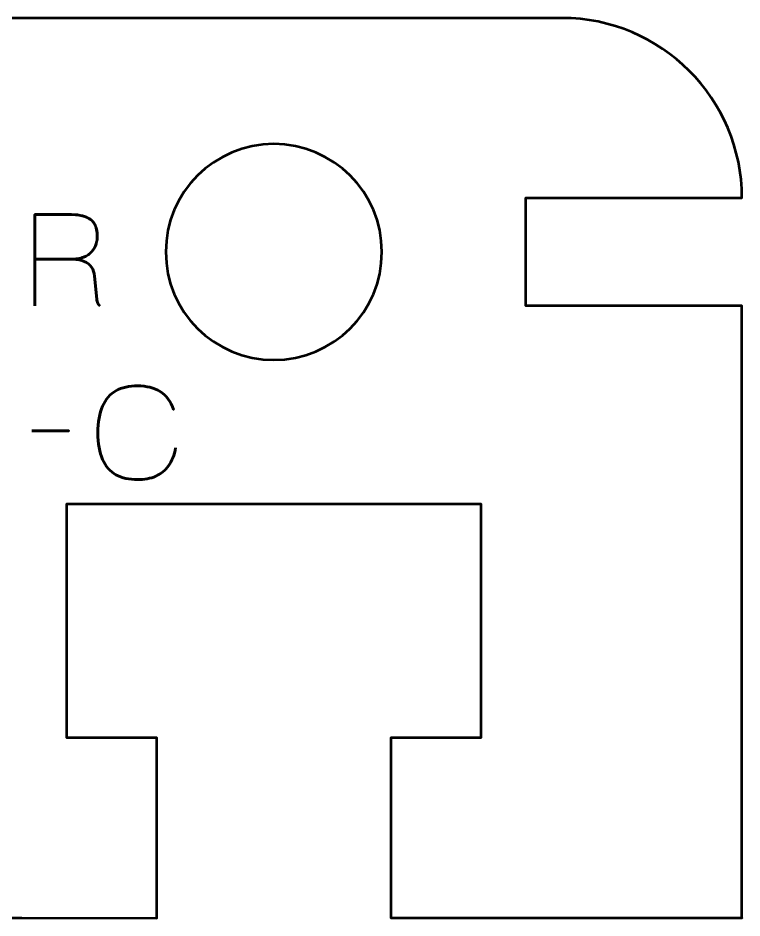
# Model space of a CAD drawing. Header units: centimetres. Extents: x -15.8 to 0.8, y -16 to -7.4.
# Drawn here: x -13.21 to -11.2, y -16.025 to -13.525 of the extents above; entities that cross this region are included whole.
import ezdxf

# ---------------------------------------------------------------- set-up
doc = ezdxf.new("R2010")
doc.units = ezdxf.units.CM
doc.header["$MEASUREMENT"] = 0
doc.layers.add('Layer 1', color=7, linetype='Continuous')

msp = doc.modelspace()

# ---------------------------------------------------------------- linework, layer by layer
at = {"layer": 'Layer 1', "color": 250, "lineweight": 53}
for points, knots in [([(-11.7, -13.52501), (-11.42391, -13.52501), (-11.2, -13.74892), (-11.2, -14.02501), (-11.2, -14.02501), (-11.2, -14.02501), (-11.8, -14.02501), (-11.8, -14.02501), (-11.8, -14.02501), (-11.8, -14.02501), (-11.8, -14.32501), (-11.8, -14.32501), (-11.8, -14.32501), (-11.8, -14.32501), (-11.2, -14.32501), (-11.2, -14.32501), (-11.2, -14.32501), (-11.2, -14.32501), (-11.2, -16.02502), (-11.2, -16.02502), (-11.2, -16.02502), (-11.2, -16.02502), (-11.2, -16.02501), (-11.2, -16.02501), (-11.2, -16.02501), (-11.2, -16.02501), (-11.8, -16.02501), (-11.8, -16.02501), (-11.8, -16.02501), (-11.8, -16.02501), (-12.175, -16.02501), (-12.175, -16.02501), (-12.175, -16.02501), (-12.175, -16.02501), (-12.175, -15.52501), (-12.175, -15.52501), (-12.175, -15.52501), (-12.175, -15.52501), (-11.925, -15.525), (-11.925, -15.525), (-11.925, -15.525), (-11.925, -15.525), (-11.925, -14.87501), (-11.925, -14.87501), (-11.925, -14.87501), (-11.925, -14.87501), (-12.175, -14.87501), (-12.175, -14.87501), (-12.175, -14.87501), (-12.175, -14.87501), (-12.175, -14.87501), (-12.175, -14.87501), (-12.175, -14.87501), (-12.175, -14.87501), (-12.175, -14.87501), (-12.175, -14.87501), (-12.175, -14.87501), (-12.175, -14.87501), (-12.825, -14.87501), (-12.825, -14.87501), (-12.825, -14.87501), (-12.825, -14.87501), (-12.825, -14.87501), (-12.825, -14.87501), (-12.825, -14.87501), (-12.825, -14.87501), (-12.825, -14.87501), (-12.825, -14.87501), (-12.825, -14.87501), (-12.825, -14.87501), (-13.075, -14.87501), (-13.075, -14.87501), (-13.075, -14.87501), (-13.075, -14.87501), (-13.075, -15.525), (-13.075, -15.525), (-13.075, -15.525), (-13.075, -15.525), (-12.825, -15.52501), (-12.825, -15.52501), (-12.825, -15.52501), (-12.825, -15.52501), (-12.825, -16.02502), (-12.825, -16.02502), (-12.825, -16.02502), (-12.825, -16.02502), (-13.2, -16.02501), (-13.2, -16.02501), (-13.2, -16.02501), (-13.2, -16.02501), (-13.8, -16.02501), (-13.8, -16.02501), (-13.8, -16.02501), (-13.8, -16.02501), (-14.175, -16.02501), (-14.175, -16.02501), (-14.175, -16.02501), (-14.175, -16.02501), (-14.175, -15.52501), (-14.175, -15.52501), (-14.175, -15.52501), (-14.175, -15.52501), (-13.925, -15.525), (-13.925, -15.525), (-13.925, -15.525), (-13.925, -15.525), (-13.925, -14.87501), (-13.925, -14.87501), (-13.925, -14.87501), (-13.925, -14.87501), (-14.175, -14.87501), (-14.175, -14.87501), (-14.175, -14.87501), (-14.175, -14.87501), (-14.175, -14.87501), (-14.175, -14.87501), (-14.175, -14.87501), (-14.175, -14.87501), (-14.175, -14.87501), (-14.175, -14.87501), (-14.175, -14.87501), (-14.175, -14.87501), (-14.825, -14.87501), (-14.825, -14.87501), (-14.825, -14.87501), (-14.825, -14.87501), (-14.825, -14.87501), (-14.825, -14.87501), (-14.825, -14.87501), (-14.825, -14.87501), (-14.825, -14.87501), (-14.825, -14.87501), (-14.825, -14.87501), (-14.825, -14.87501), (-15.075, -14.87501), (-15.075, -14.87501), (-15.075, -14.87501), (-15.075, -14.87501), (-15.075, -15.525), (-15.075, -15.525), (-15.075, -15.525), (-15.075, -15.525), (-14.825, -15.52501), (-14.825, -15.52501), (-14.825, -15.52501), (-14.825, -15.52501), (-14.825, -16.02502), (-14.825, -16.02502), (-14.825, -16.02502), (-14.825, -16.02502), (-15.2, -16.02501), (-15.2, -16.02501), (-15.2, -16.02501), (-15.2, -16.02501), (-15.8, -16.02501), (-15.8, -16.02501), (-15.8, -16.02501), (-15.8, -16.02501), (-15.7875, -16.02501), (-15.7875, -16.02501), (-15.7875, -16.02501), (-15.7875, -16.02501), (-15.79812, -14.32501), (-15.79812, -14.32501), (-15.79812, -14.32501), (-15.79812, -14.32501), (-15.2, -14.32501), (-15.2, -14.32501), (-15.2, -14.32501), (-15.2, -14.32501), (-15.2, -14.02501), (-15.2, -14.02501), (-15.2, -14.02501), (-15.2, -14.02501), (-15.8, -14.02501), (-15.8, -14.02501), (-15.8, -14.02501), (-15.8, -13.74892), (-15.57609, -13.52501), (-15.3, -13.52501), (-15.3, -13.52501), (-12.62024, -13.52501), (-14.37973, -13.52501), (-11.7, -13.52501)], [0, 0, 0, 0, 0.0217391, 0.0217391, 0.0217391, 0.0217391, 0.0434783, 0.0434783, 0.0434783, 0.0434783, 0.0652174, 0.0652174, 0.0652174, 0.0652174, 0.0869565, 0.0869565, 0.0869565, 0.0869565, 0.1086957, 0.1086957, 0.1086957, 0.1086957, 0.1304348, 0.1304348, 0.1304348, 0.1304348, 0.1521739, 0.1521739, 0.1521739, 0.1521739, 0.173913, 0.173913, 0.173913, 0.173913, 0.1956522, 0.1956522, 0.1956522, 0.1956522, 0.2173913, 0.2173913, 0.2173913, 0.2173913, 0.2391304, 0.2391304, 0.2391304, 0.2391304, 0.2608696, 0.2608696, 0.2608696, 0.2608696, 0.2826087, 0.2826087, 0.2826087, 0.2826087, 0.3043478, 0.3043478, 0.3043478, 0.3043478, 0.326087, 0.326087, 0.326087, 0.326087, 0.3478261, 0.3478261, 0.3478261, 0.3478261, 0.3695652, 0.3695652, 0.3695652, 0.3695652, 0.3913043, 0.3913043, 0.3913043, 0.3913043, 0.4130435, 0.4130435, 0.4130435, 0.4130435, 0.4347826, 0.4347826, 0.4347826, 0.4347826, 0.4565217, 0.4565217, 0.4565217, 0.4565217, 0.4782609, 0.4782609, 0.4782609, 0.4782609, 0.5, 0.5, 0.5, 0.5, 0.5217391, 0.5217391, 0.5217391, 0.5217391, 0.5434783, 0.5434783, 0.5434783, 0.5434783, 0.5652174, 0.5652174, 0.5652174, 0.5652174, 0.5869565, 0.5869565, 0.5869565, 0.5869565, 0.6086957, 0.6086957, 0.6086957, 0.6086957, 0.6304348, 0.6304348, 0.6304348, 0.6304348, 0.6521739, 0.6521739, 0.6521739, 0.6521739, 0.673913, 0.673913, 0.673913, 0.673913, 0.6956522, 0.6956522, 0.6956522, 0.6956522, 0.7173913, 0.7173913, 0.7173913, 0.7173913, 0.7391304, 0.7391304, 0.7391304, 0.7391304, 0.7608696, 0.7608696, 0.7608696, 0.7608696, 0.7826087, 0.7826087, 0.7826087, 0.7826087, 0.8043478, 0.8043478, 0.8043478, 0.8043478, 0.826087, 0.826087, 0.826087, 0.826087, 0.8478261, 0.8478261, 0.8478261, 0.8478261, 0.8695652, 0.8695652, 0.8695652, 0.8695652, 0.8913043, 0.8913043, 0.8913043, 0.8913043, 0.9130435, 0.9130435, 0.9130435, 0.9130435, 0.9347826, 0.9347826, 0.9347826, 0.9347826, 0.9565217, 0.9565217, 0.9565217, 0.9565217, 0.9782609, 0.9782609, 0.9782609, 0.9782609, 1, 1, 1, 1]), ([(-12.2, -14.17501), (-12.2, -14.34067), (-12.33434, -14.47501), (-12.5, -14.47501), (-12.5, -14.47501), (-12.66566, -14.47501), (-12.8, -14.34067), (-12.8, -14.17501), (-12.8, -14.17501), (-12.8, -14.00935), (-12.66566, -13.87501), (-12.5, -13.87501), (-12.5, -13.87501), (-12.33434, -13.87501), (-12.2, -14.00935), (-12.2, -14.17501)], [0, 0, 0, 0, 0.25, 0.25, 0.25, 0.25, 0.5, 0.5, 0.5, 0.5, 0.75, 0.75, 0.75, 0.75, 1, 1, 1, 1])]:
    msp.add_open_spline(points, degree=3, knots=knots, dxfattribs=at)
at = {"layer": 'Layer 1', "color": 30, "lineweight": 53}
for points, knots in [([(-13.16379, -14.32501), (-13.16379, -14.32501), (-13.16379, -14.07066), (-13.16379, -14.07066), (-13.16379, -14.07066), (-13.16379, -14.07066), (-13.07101, -14.07066), (-13.07101, -14.07066), (-13.07101, -14.07066), (-13.05807, -14.07066), (-13.04702, -14.07154), (-13.03791, -14.07324), (-13.03791, -14.07324), (-13.02873, -14.07495), (-13.02115, -14.07742), (-13.01515, -14.08065), (-13.01515, -14.08065), (-13.00915, -14.08388), (-13.00445, -14.08782), (-13.00098, -14.09247), (-13.00098, -14.09247), (-12.99745, -14.09706), (-12.99498, -14.10229), (-12.9934, -14.10811), (-12.9934, -14.10811), (-12.99181, -14.11393), (-12.99087, -14.12022), (-12.99057, -14.1271), (-12.99057, -14.1271), (-12.99016, -14.13574), (-12.9911, -14.14409), (-12.99334, -14.15215), (-12.99334, -14.15215), (-12.99563, -14.16026), (-12.99957, -14.16749), (-13.00516, -14.17396), (-13.00516, -14.17396), (-13.0108, -14.18043), (-13.01839, -14.18554), (-13.02803, -14.18937), (-13.02803, -14.18937), (-13.03767, -14.19313), (-13.04961, -14.19513), (-13.06395, -14.19519), (-13.06395, -14.19519), (-13.06395, -14.19519), (-13.16379, -14.19519), (-13.16379, -14.19519), (-13.16379, -14.19519), (-13.16379, -14.19519), (-13.06395, -14.19519), (-13.06395, -14.19519), (-13.06395, -14.19519), (-13.0499, -14.19513), (-13.03808, -14.19313), (-13.0285, -14.18937), (-13.0285, -14.18937), (-13.01891, -14.18554), (-13.01127, -14.18043), (-13.00557, -14.17396), (-13.00557, -14.17396), (-12.99986, -14.16749), (-12.99587, -14.16026), (-12.99351, -14.15215), (-12.99351, -14.15215), (-12.99116, -14.14409), (-12.99016, -14.13574), (-12.99057, -14.1271), (-12.99057, -14.1271), (-12.99093, -14.11852), (-12.9924, -14.11075), (-12.99498, -14.10382), (-12.99498, -14.10382), (-12.99751, -14.09694), (-13.00175, -14.091), (-13.00763, -14.08606), (-13.00763, -14.08606), (-13.01351, -14.08112), (-13.02162, -14.0773), (-13.03191, -14.07465), (-13.03191, -14.07465), (-13.0422, -14.07201), (-13.05525, -14.07066), (-13.07101, -14.07066), (-13.07101, -14.07066), (-13.07101, -14.07066), (-13.16379, -14.07066), (-13.16379, -14.07066), (-13.16379, -14.07066), (-13.16379, -14.07066), (-13.16379, -14.32501), (-13.16379, -14.32501)], [0, 0, 0, 0, 0.0434783, 0.0434783, 0.0434783, 0.0434783, 0.0869565, 0.0869565, 0.0869565, 0.0869565, 0.1304348, 0.1304348, 0.1304348, 0.1304348, 0.173913, 0.173913, 0.173913, 0.173913, 0.2173913, 0.2173913, 0.2173913, 0.2173913, 0.2608696, 0.2608696, 0.2608696, 0.2608696, 0.3043478, 0.3043478, 0.3043478, 0.3043478, 0.3478261, 0.3478261, 0.3478261, 0.3478261, 0.3913043, 0.3913043, 0.3913043, 0.3913043, 0.4347826, 0.4347826, 0.4347826, 0.4347826, 0.4782609, 0.4782609, 0.4782609, 0.4782609, 0.5217391, 0.5217391, 0.5217391, 0.5217391, 0.5652174, 0.5652174, 0.5652174, 0.5652174, 0.6086957, 0.6086957, 0.6086957, 0.6086957, 0.6521739, 0.6521739, 0.6521739, 0.6521739, 0.6956522, 0.6956522, 0.6956522, 0.6956522, 0.7391304, 0.7391304, 0.7391304, 0.7391304, 0.7826087, 0.7826087, 0.7826087, 0.7826087, 0.826087, 0.826087, 0.826087, 0.826087, 0.8695652, 0.8695652, 0.8695652, 0.8695652, 0.9130435, 0.9130435, 0.9130435, 0.9130435, 0.9565217, 0.9565217, 0.9565217, 0.9565217, 1, 1, 1, 1]), ([(-12.98281, -14.32501), (-12.98517, -14.3233), (-12.98693, -14.32125), (-12.98822, -14.31884), (-12.98822, -14.31884), (-12.98952, -14.31643), (-12.9904, -14.31402), (-12.99093, -14.31166), (-12.99093, -14.31166), (-12.9914, -14.30937), (-12.99163, -14.30743), (-12.99163, -14.30596), (-12.99163, -14.30596), (-12.99163, -14.30596), (-12.99798, -14.24175), (-12.99798, -14.24175), (-12.99798, -14.24175), (-12.99869, -14.23252), (-13.00139, -14.22441), (-13.00604, -14.21747), (-13.00604, -14.21747), (-13.01074, -14.21047), (-13.01744, -14.20506), (-13.02626, -14.20113), (-13.02626, -14.20113), (-13.03502, -14.19724), (-13.04596, -14.19525), (-13.05901, -14.19519), (-13.05901, -14.19519), (-13.04596, -14.19525), (-13.03502, -14.19724), (-13.02626, -14.20113), (-13.02626, -14.20113), (-13.01744, -14.20506), (-13.01074, -14.21047), (-13.00604, -14.21747), (-13.00604, -14.21747), (-13.00139, -14.22441), (-12.99869, -14.23252), (-12.99798, -14.24175), (-12.99798, -14.24175), (-12.99798, -14.24175), (-12.99163, -14.30596), (-12.99163, -14.30596), (-12.99163, -14.30596), (-12.99163, -14.30743), (-12.9914, -14.30937), (-12.99093, -14.31166), (-12.99093, -14.31166), (-12.9904, -14.31402), (-12.98952, -14.31643), (-12.98822, -14.31884), (-12.98822, -14.31884), (-12.98693, -14.32125), (-12.98517, -14.3233), (-12.98281, -14.32501)], [0, 0, 0, 0, 0.0714286, 0.0714286, 0.0714286, 0.0714286, 0.1428571, 0.1428571, 0.1428571, 0.1428571, 0.2142857, 0.2142857, 0.2142857, 0.2142857, 0.2857143, 0.2857143, 0.2857143, 0.2857143, 0.3571429, 0.3571429, 0.3571429, 0.3571429, 0.4285714, 0.4285714, 0.4285714, 0.4285714, 0.5, 0.5, 0.5, 0.5, 0.5714286, 0.5714286, 0.5714286, 0.5714286, 0.6428571, 0.6428571, 0.6428571, 0.6428571, 0.7142857, 0.7142857, 0.7142857, 0.7142857, 0.7857143, 0.7857143, 0.7857143, 0.7857143, 0.8571429, 0.8571429, 0.8571429, 0.8571429, 0.9285714, 0.9285714, 0.9285714, 0.9285714, 1, 1, 1, 1]), ([(-12.77273, -14.71906), (-12.77649, -14.73922), (-12.78308, -14.75586), (-12.79231, -14.76892), (-12.79231, -14.76892), (-12.8016, -14.78191), (-12.81347, -14.79155), (-12.82794, -14.79784), (-12.82794, -14.79784), (-12.84234, -14.80414), (-12.85928, -14.80731), (-12.87856, -14.80725), (-12.87856, -14.80725), (-12.90202, -14.80731), (-12.92195, -14.80278), (-12.9383, -14.79355), (-12.9383, -14.79355), (-12.95465, -14.78438), (-12.96711, -14.77021), (-12.97569, -14.75098), (-12.97569, -14.75098), (-12.98428, -14.73176), (-12.98857, -14.70712), (-12.98863, -14.67708), (-12.98863, -14.67708), (-12.98857, -14.64715), (-12.98428, -14.62257), (-12.97569, -14.60335), (-12.97569, -14.60335), (-12.96711, -14.58412), (-12.95465, -14.56989), (-12.9383, -14.56066), (-12.9383, -14.56066), (-12.92195, -14.55143), (-12.90202, -14.54684), (-12.87856, -14.5469), (-12.87856, -14.5469), (-12.85346, -14.54684), (-12.83241, -14.55219), (-12.81547, -14.56295), (-12.81547, -14.56295), (-12.7986, -14.57371), (-12.78619, -14.59035), (-12.77837, -14.61287), (-12.77837, -14.61287), (-12.78619, -14.59035), (-12.7986, -14.57371), (-12.81547, -14.56295), (-12.81547, -14.56295), (-12.83241, -14.55219), (-12.85346, -14.54684), (-12.87856, -14.5469), (-12.87856, -14.5469), (-12.90202, -14.54684), (-12.92195, -14.55143), (-12.9383, -14.56066), (-12.9383, -14.56066), (-12.95465, -14.56989), (-12.96711, -14.58412), (-12.97569, -14.60335), (-12.97569, -14.60335), (-12.98428, -14.62257), (-12.98857, -14.64715), (-12.98863, -14.67708), (-12.98863, -14.67708), (-12.98857, -14.70712), (-12.98428, -14.73176), (-12.97569, -14.75098), (-12.97569, -14.75098), (-12.96711, -14.77021), (-12.95465, -14.78438), (-12.9383, -14.79355), (-12.9383, -14.79355), (-12.92195, -14.80278), (-12.90202, -14.80731), (-12.87856, -14.80725), (-12.87856, -14.80725), (-12.85928, -14.80731), (-12.84234, -14.80414), (-12.82794, -14.79784), (-12.82794, -14.79784), (-12.81347, -14.79155), (-12.8016, -14.78191), (-12.79231, -14.76892), (-12.79231, -14.76892), (-12.78308, -14.75586), (-12.77649, -14.73922), (-12.77273, -14.71906)], [0, 0, 0, 0, 0.0454545, 0.0454545, 0.0454545, 0.0454545, 0.0909091, 0.0909091, 0.0909091, 0.0909091, 0.1363636, 0.1363636, 0.1363636, 0.1363636, 0.1818182, 0.1818182, 0.1818182, 0.1818182, 0.2272727, 0.2272727, 0.2272727, 0.2272727, 0.2727273, 0.2727273, 0.2727273, 0.2727273, 0.3181818, 0.3181818, 0.3181818, 0.3181818, 0.3636364, 0.3636364, 0.3636364, 0.3636364, 0.4090909, 0.4090909, 0.4090909, 0.4090909, 0.4545455, 0.4545455, 0.4545455, 0.4545455, 0.5, 0.5, 0.5, 0.5, 0.5454545, 0.5454545, 0.5454545, 0.5454545, 0.5909091, 0.5909091, 0.5909091, 0.5909091, 0.6363636, 0.6363636, 0.6363636, 0.6363636, 0.6818182, 0.6818182, 0.6818182, 0.6818182, 0.7272727, 0.7272727, 0.7272727, 0.7272727, 0.7727273, 0.7727273, 0.7727273, 0.7727273, 0.8181818, 0.8181818, 0.8181818, 0.8181818, 0.8636364, 0.8636364, 0.8636364, 0.8636364, 0.9090909, 0.9090909, 0.9090909, 0.9090909, 0.9545455, 0.9545455, 0.9545455, 0.9545455, 1, 1, 1, 1]), ([(-13.17208, -14.67143), (-13.17208, -14.67143), (-13.06942, -14.67143), (-13.06942, -14.67143), (-13.06942, -14.67143), (-13.06942, -14.67143), (-13.17208, -14.67143), (-13.17208, -14.67143)], [0, 0, 0, 0, 0.5, 0.5, 0.5, 0.5, 1, 1, 1, 1])]:
    msp.add_open_spline(points, degree=3, knots=knots, dxfattribs=at)

doc.saveas('drawing.dxf')
